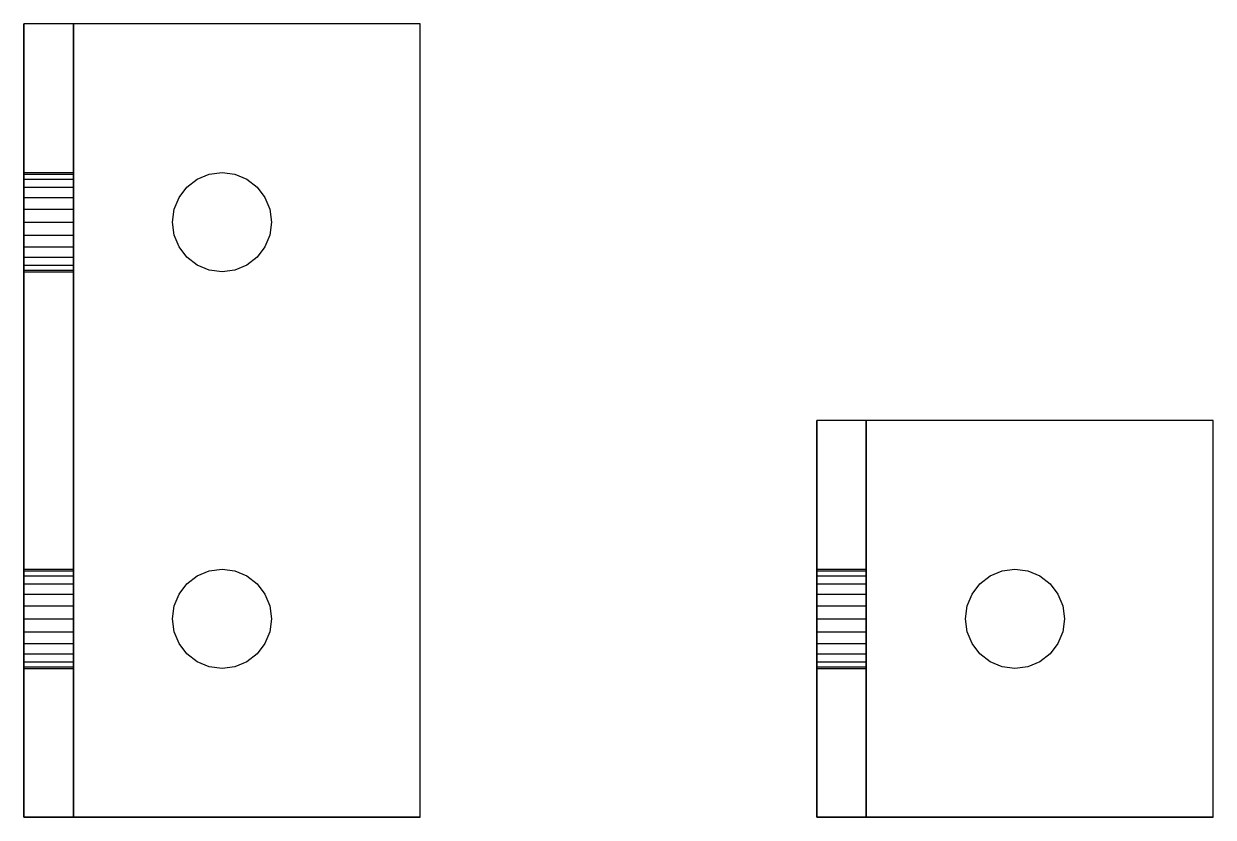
# Model space of a CAD drawing. Header units: metres. Extents: x 0 to 17, y 0 to 24.
# Drawn here: x 14 to 17, y 0 to 2 of the extents above; entities that cross this region are included whole.
import ezdxf

# ---------------------------------------------------------------- set-up
doc = ezdxf.new("R2010")
doc.units = ezdxf.units.M

msp = doc.modelspace()

# ---------------------------------------------------------------- linework, layer by layer
at = {"layer": 'MY3DLAYER'}
for p, q in [((14.125, 2, 1), (14, 2, 1)), ((14, 0, 1), (14, 2, 1)), ((15, 2), (14, 2)), ((14, 2, 1), (14, 2)), ((14, 2), (14, 0)), ((14.125, 2, 0.125), (14.125, 0, 0.125)), ((15, 2, 0.125), (14.125, 2, 0.125)), ((14.125, 2, 1), (14.125, 2, 0.125)), ((14.125, 0, 1), (14.125, 2, 1)), ((15, 0, 0.125), (15, 2, 0.125)), ((15, 2, 0.125), (15, 2)), ((15, 0), (15, 2)), ((14, 1.625, 0.5), (14, 1.6207, 0.4676)), ((14, 1.625, 0.5), (14.125, 1.625, 0.5)), ((14, 1.6207, 0.5324), (14, 1.625, 0.5)), ((14, 1.6083, 0.5625), (14, 1.6207, 0.5324)), ((14, 1.6207, 0.5324), (14.125, 1.6207, 0.5324)), ((14, 1.6207, 0.4676), (14, 1.6083, 0.4375)), ((14, 1.6207, 0.4676), (14.125, 1.6207, 0.4676)), ((14.125, 1.625, 0.5), (14.125, 1.6207, 0.4676)), ((14.125, 1.6207, 0.5324), (14.125, 1.625, 0.5)), ((14.125, 1.6083, 0.5625), (14.125, 1.6207, 0.5324)), ((14.125, 1.6207, 0.4676), (14.125, 1.6083, 0.4375)), ((14.4375, 1.6083, 0.125), (14.4676, 1.6207, 0.125)), ((14.4375, 1.6083), (14.4676, 1.6207)), ((14.4676, 1.6207, 0.125), (14.5, 1.625, 0.125)), ((14.4676, 1.6207), (14.5, 1.625)), ((14.4676, 1.6207), (14.4676, 1.6207, 0.125)), ((14.5, 1.625, 0.125), (14.5324, 1.6207, 0.125)), ((14.5, 1.625), (14.5324, 1.6207)), ((14.5, 1.625), (14.5, 1.625, 0.125)), ((14.5324, 1.6207, 0.125), (14.5625, 1.6083, 0.125)), ((14.5324, 1.6207), (14.5324, 1.6207, 0.125)), ((14.5324, 1.6207), (14.5625, 1.6083)), ((14, 1.6083, 0.5625), (14.125, 1.6083, 0.5625)), ((14, 1.6083, 0.4375), (14, 1.5884, 0.4116)), ((14, 1.6083, 0.4375), (14.125, 1.6083, 0.4375)), ((14, 1.5884, 0.5884), (14, 1.6083, 0.5625)), ((14.125, 1.6083, 0.4375), (14.125, 1.5884, 0.4116)), ((14.125, 1.5884, 0.5884), (14.125, 1.6083, 0.5625)), ((14.4116, 1.5884, 0.125), (14.4375, 1.6083, 0.125)), ((14.4116, 1.5884), (14.4375, 1.6083)), ((14.4375, 1.6083), (14.4375, 1.6083, 0.125)), ((14.5625, 1.6083, 0.125), (14.5884, 1.5884, 0.125)), ((14.5625, 1.6083), (14.5884, 1.5884)), ((14.5625, 1.6083), (14.5625, 1.6083, 0.125)), ((14, 1.5884, 0.4116), (14, 1.5625, 0.3917)), ((14, 1.5884, 0.4116), (14.125, 1.5884, 0.4116)), ((14, 1.5884, 0.5884), (14.125, 1.5884, 0.5884)), ((14, 1.5625, 0.6083), (14, 1.5884, 0.5884)), ((14, 1.5625, 0.3917), (14.125, 1.5625, 0.3917)), ((14, 1.5625, 0.3917), (14, 1.5324, 0.3793)), ((14, 1.5324, 0.6207), (14, 1.5625, 0.6083)), ((14, 1.5625, 0.6083), (14.125, 1.5625, 0.6083)), ((14.125, 1.5884, 0.4116), (14.125, 1.5625, 0.3917)), ((14.125, 1.5625, 0.6083), (14.125, 1.5884, 0.5884)), ((14.125, 1.5625, 0.3917), (14.125, 1.5324, 0.3793)), ((14.125, 1.5324, 0.6207), (14.125, 1.5625, 0.6083)), ((14.3793, 1.5324, 0.125), (14.3917, 1.5625, 0.125)), ((14.3793, 1.5324), (14.3917, 1.5625)), ((14.3917, 1.5625, 0.125), (14.4116, 1.5884, 0.125)), ((14.3917, 1.5625), (14.4116, 1.5884)), ((14.3917, 1.5625), (14.3917, 1.5625, 0.125)), ((14.4116, 1.5884), (14.4116, 1.5884, 0.125)), ((14.5884, 1.5884, 0.125), (14.6083, 1.5625, 0.125)), ((14.5884, 1.5884), (14.6083, 1.5625)), ((14.5884, 1.5884), (14.5884, 1.5884, 0.125)), ((14.6083, 1.5625, 0.125), (14.6207, 1.5324, 0.125)), ((14.6083, 1.5625), (14.6083, 1.5625, 0.125)), ((14.6083, 1.5625), (14.6207, 1.5324)), ((14, 1.5324, 0.3793), (14.125, 1.5324, 0.3793)), ((14, 1.5324, 0.3793), (14, 1.5, 0.375)), ((14, 1.5324, 0.6207), (14.125, 1.5324, 0.6207)), ((14, 1.5, 0.625), (14, 1.5324, 0.6207)), ((14.125, 1.5324, 0.3793), (14.125, 1.5, 0.375)), ((14.125, 1.5, 0.625), (14.125, 1.5324, 0.6207)), ((14.375, 1.5, 0.125), (14.3793, 1.5324, 0.125)), ((14.375, 1.5), (14.3793, 1.5324)), ((14.3793, 1.5324), (14.3793, 1.5324, 0.125)), ((14.6207, 1.5324, 0.125), (14.625, 1.5, 0.125)), ((14.6207, 1.5324), (14.6207, 1.5324, 0.125)), ((14.6207, 1.5324), (14.625, 1.5)), ((14, 1.5, 0.375), (14.125, 1.5, 0.375)), ((14, 1.5, 0.625), (14.125, 1.5, 0.625)), ((14, 1.5, 0.375), (14, 1.4676, 0.3793)), ((14, 1.4676, 0.6207), (14, 1.5, 0.625)), ((14.125, 1.5, 0.375), (14.125, 1.4676, 0.3793)), ((14.125, 1.4676, 0.6207), (14.125, 1.5, 0.625)), ((14.3793, 1.4676, 0.125), (14.375, 1.5, 0.125)), ((14.3793, 1.4676), (14.375, 1.5)), ((14.375, 1.5), (14.375, 1.5, 0.125)), ((14.625, 1.5, 0.125), (14.6207, 1.4676, 0.125)), ((14.625, 1.5), (14.6207, 1.4676)), ((14.625, 1.5), (14.625, 1.5, 0.125)), ((14, 1.4676, 0.3793), (14, 1.4375, 0.3917)), ((14, 1.4676, 0.3793), (14.125, 1.4676, 0.3793)), ((14, 1.4375, 0.6083), (14, 1.4676, 0.6207)), ((14, 1.4676, 0.6207), (14.125, 1.4676, 0.6207)), ((14.125, 1.4676, 0.3793), (14.125, 1.4375, 0.3917)), ((14.125, 1.4375, 0.6083), (14.125, 1.4676, 0.6207)), ((14.3917, 1.4375, 0.125), (14.3793, 1.4676, 0.125)), ((14.3917, 1.4375), (14.3793, 1.4676)), ((14.3793, 1.4676), (14.3793, 1.4676, 0.125)), ((14.6207, 1.4676, 0.125), (14.6083, 1.4375, 0.125)), ((14.6207, 1.4676), (14.6083, 1.4375)), ((14.6207, 1.4676), (14.6207, 1.4676, 0.125)), ((14, 1.4375, 0.3917), (14, 1.4116, 0.4116)), ((14, 1.4375, 0.3917), (14.125, 1.4375, 0.3917)), ((14, 1.4375, 0.6083), (14.125, 1.4375, 0.6083)), ((14, 1.4116, 0.5884), (14, 1.4375, 0.6083)), ((14, 1.4116, 0.4116), (14.125, 1.4116, 0.4116)), ((14, 1.4116, 0.4116), (14, 1.3917, 0.4375)), ((14, 1.3917, 0.5625), (14, 1.4116, 0.5884)), ((14, 1.4116, 0.5884), (14.125, 1.4116, 0.5884)), ((14.125, 1.4375, 0.3917), (14.125, 1.4116, 0.4116)), ((14.125, 1.4116, 0.5884), (14.125, 1.4375, 0.6083)), ((14.125, 1.4116, 0.4116), (14.125, 1.3917, 0.4375)), ((14.125, 1.3917, 0.5625), (14.125, 1.4116, 0.5884)), ((14.4116, 1.4116, 0.125), (14.3917, 1.4375, 0.125)), ((14.3917, 1.4375), (14.3917, 1.4375, 0.125)), ((14.4116, 1.4116), (14.3917, 1.4375)), ((14.4375, 1.3917, 0.125), (14.4116, 1.4116, 0.125)), ((14.4116, 1.4116), (14.4116, 1.4116, 0.125)), ((14.4375, 1.3917), (14.4116, 1.4116)), ((14.5884, 1.4116, 0.125), (14.5625, 1.3917, 0.125)), ((14.5884, 1.4116), (14.5625, 1.3917)), ((14.6083, 1.4375, 0.125), (14.5884, 1.4116, 0.125)), ((14.6083, 1.4375), (14.5884, 1.4116)), ((14.5884, 1.4116), (14.5884, 1.4116, 0.125)), ((14.6083, 1.4375), (14.6083, 1.4375, 0.125)), ((14, 1.3917, 0.4375), (14, 1.3793, 0.4676)), ((14, 1.3917, 0.4375), (14.125, 1.3917, 0.4375)), ((14, 1.3793, 0.5324), (14, 1.3917, 0.5625)), ((14, 1.3917, 0.5625), (14.125, 1.3917, 0.5625)), ((14.125, 1.3917, 0.4375), (14.125, 1.3793, 0.4676)), ((14.125, 1.3793, 0.5324), (14.125, 1.3917, 0.5625)), ((14.4676, 1.3793, 0.125), (14.4375, 1.3917, 0.125)), ((14.4375, 1.3917), (14.4375, 1.3917, 0.125)), ((14.4676, 1.3793), (14.4375, 1.3917)), ((14.5625, 1.3917, 0.125), (14.5324, 1.3793, 0.125)), ((14.5625, 1.3917), (14.5324, 1.3793)), ((14.5625, 1.3917), (14.5625, 1.3917, 0.125)), ((14, 1.3793, 0.4676), (14.125, 1.3793, 0.4676)), ((14, 1.3793, 0.4676), (14, 1.375, 0.5)), ((14, 1.3793, 0.5324), (14.125, 1.3793, 0.5324)), ((14, 1.375, 0.5), (14, 1.3793, 0.5324)), ((14, 1.375, 0.5), (14.125, 1.375, 0.5)), ((14.125, 1.375, 0.5), (14.125, 1.3793, 0.5324)), ((14.125, 1.3793, 0.4676), (14.125, 1.375, 0.5)), ((14.5, 1.375, 0.125), (14.4676, 1.3793, 0.125)), ((14.5, 1.375), (14.4676, 1.3793)), ((14.4676, 1.3793), (14.4676, 1.3793, 0.125)), ((14.5324, 1.3793, 0.125), (14.5, 1.375, 0.125)), ((14.5324, 1.3793), (14.5, 1.375)), ((14.5, 1.375), (14.5, 1.375, 0.125)), ((14.5324, 1.3793), (14.5324, 1.3793, 0.125)), ((16, 1), (16, 0)), ((16, 0, 1), (16, 1, 1)), ((16, 1, 1), (16, 1)), ((16.125, 1, 1), (16, 1, 1)), ((17, 1), (16, 1)), ((16.125, 0, 1), (16.125, 1, 1)), ((16.125, 1, 0.125), (16.125, 0, 0.125)), ((16.125, 1, 1), (16.125, 1, 0.125)), ((17, 1, 0.125), (16.125, 1, 0.125)), ((17, 0), (17, 1)), ((17, 0, 0.125), (17, 1, 0.125)), ((17, 1, 0.125), (17, 1)), ((14, 0.6207, 0.5324), (14, 0.625, 0.5)), ((14, 0.625, 0.5), (14, 0.6207, 0.4676)), ((14, 0.625, 0.5), (14.125, 0.625, 0.5)), ((14, 0.6083, 0.5625), (14, 0.6207, 0.5324)), ((14, 0.6207, 0.4676), (14.125, 0.6207, 0.4676)), ((14, 0.6207, 0.4676), (14, 0.6083, 0.4375)), ((14, 0.6207, 0.5324), (14.125, 0.6207, 0.5324)), ((14, 0.5884, 0.5884), (14, 0.6083, 0.5625)), ((14, 0.6083, 0.4375), (14.125, 0.6083, 0.4375)), ((14, 0.6083, 0.5625), (14.125, 0.6083, 0.5625)), ((14, 0.6083, 0.4375), (14, 0.5884, 0.4116)), ((14.125, 0.6207, 0.5324), (14.125, 0.625, 0.5)), ((14.125, 0.625, 0.5), (14.125, 0.6207, 0.4676)), ((14.125, 0.6083, 0.5625), (14.125, 0.6207, 0.5324)), ((14.125, 0.6207, 0.4676), (14.125, 0.6083, 0.4375)), ((14.125, 0.5884, 0.5884), (14.125, 0.6083, 0.5625)), ((14.125, 0.6083, 0.4375), (14.125, 0.5884, 0.4116)), ((14.4116, 0.5884, 0.125), (14.4375, 0.6083, 0.125)), ((14.4116, 0.5884), (14.4375, 0.6083)), ((14.4375, 0.6083, 0.125), (14.4676, 0.6207, 0.125)), ((14.4375, 0.6083), (14.4676, 0.6207)), ((14.4375, 0.6083), (14.4375, 0.6083, 0.125)), ((14.4676, 0.6207, 0.125), (14.5, 0.625, 0.125)), ((14.4676, 0.6207), (14.5, 0.625)), ((14.4676, 0.6207), (14.4676, 0.6207, 0.125)), ((14.5, 0.625, 0.125), (14.5324, 0.6207, 0.125)), ((14.5, 0.625), (14.5324, 0.6207)), ((14.5, 0.625), (14.5, 0.625, 0.125)), ((14.5324, 0.6207, 0.125), (14.5625, 0.6083, 0.125)), ((14.5324, 0.6207), (14.5625, 0.6083)), ((14.5324, 0.6207), (14.5324, 0.6207, 0.125)), ((14.5625, 0.6083, 0.125), (14.5884, 0.5884, 0.125)), ((14.5625, 0.6083), (14.5884, 0.5884)), ((14.5625, 0.6083), (14.5625, 0.6083, 0.125)), ((16, 0.625, 0.5), (16, 0.6207, 0.4676)), ((16, 0.6207, 0.5324), (16, 0.625, 0.5)), ((16, 0.625, 0.5), (16.125, 0.625, 0.5)), ((16, 0.6207, 0.4676), (16, 0.6083, 0.4375)), ((16, 0.6083, 0.5625), (16, 0.6207, 0.5324)), ((16, 0.6207, 0.5324), (16.125, 0.6207, 0.5324)), ((16, 0.6207, 0.4676), (16.125, 0.6207, 0.4676)), ((16, 0.6083, 0.4375), (16, 0.5884, 0.4116)), ((16, 0.5884, 0.5884), (16, 0.6083, 0.5625)), ((16, 0.6083, 0.5625), (16.125, 0.6083, 0.5625)), ((16, 0.6083, 0.4375), (16.125, 0.6083, 0.4375)), ((16.125, 0.6207, 0.5324), (16.125, 0.625, 0.5)), ((16.125, 0.625, 0.5), (16.125, 0.6207, 0.4676)), ((16.125, 0.6083, 0.5625), (16.125, 0.6207, 0.5324)), ((16.125, 0.6207, 0.4676), (16.125, 0.6083, 0.4375)), ((16.125, 0.5884, 0.5884), (16.125, 0.6083, 0.5625)), ((16.125, 0.6083, 0.4375), (16.125, 0.5884, 0.4116)), ((16.4116, 0.5884), (16.4375, 0.6083)), ((16.4116, 0.5884, 0.125), (16.4375, 0.6083, 0.125)), ((16.4375, 0.6083), (16.4676, 0.6207)), ((16.4375, 0.6083, 0.125), (16.4676, 0.6207, 0.125)), ((16.4375, 0.6083), (16.4375, 0.6083, 0.125)), ((16.4676, 0.6207), (16.5, 0.625)), ((16.4676, 0.6207, 0.125), (16.5, 0.625, 0.125)), ((16.4676, 0.6207), (16.4676, 0.6207, 0.125)), ((16.5, 0.625), (16.5324, 0.6207)), ((16.5, 0.625, 0.125), (16.5324, 0.6207, 0.125)), ((16.5, 0.625), (16.5, 0.625, 0.125)), ((16.5324, 0.6207), (16.5324, 0.6207, 0.125)), ((16.5324, 0.6207), (16.5625, 0.6083)), ((16.5324, 0.6207, 0.125), (16.5625, 0.6083, 0.125)), ((16.5625, 0.6083), (16.5625, 0.6083, 0.125)), ((16.5625, 0.6083), (16.5884, 0.5884)), ((16.5625, 0.6083, 0.125), (16.5884, 0.5884, 0.125)), ((14, 0.5884, 0.4116), (14.125, 0.5884, 0.4116)), ((14, 0.5884, 0.4116), (14, 0.5625, 0.3917)), ((14, 0.5884, 0.5884), (14.125, 0.5884, 0.5884)), ((14, 0.5625, 0.6083), (14, 0.5884, 0.5884)), ((14.125, 0.5625, 0.6083), (14.125, 0.5884, 0.5884)), ((14.125, 0.5884, 0.4116), (14.125, 0.5625, 0.3917)), ((14.3917, 0.5625, 0.125), (14.4116, 0.5884, 0.125)), ((14.3917, 0.5625), (14.4116, 0.5884)), ((14.4116, 0.5884), (14.4116, 0.5884, 0.125)), ((14.5884, 0.5884), (14.6083, 0.5625)), ((14.5884, 0.5884, 0.125), (14.6083, 0.5625, 0.125)), ((14.5884, 0.5884), (14.5884, 0.5884, 0.125)), ((16, 0.5625, 0.6083), (16, 0.5884, 0.5884)), ((16, 0.5884, 0.4116), (16, 0.5625, 0.3917)), ((16, 0.5884, 0.5884), (16.125, 0.5884, 0.5884)), ((16, 0.5884, 0.4116), (16.125, 0.5884, 0.4116)), ((16.125, 0.5625, 0.6083), (16.125, 0.5884, 0.5884)), ((16.125, 0.5884, 0.4116), (16.125, 0.5625, 0.3917)), ((16.3917, 0.5625), (16.4116, 0.5884)), ((16.3917, 0.5625, 0.125), (16.4116, 0.5884, 0.125)), ((16.4116, 0.5884), (16.4116, 0.5884, 0.125)), ((16.5884, 0.5884), (16.5884, 0.5884, 0.125)), ((16.5884, 0.5884), (16.6083, 0.5625)), ((16.5884, 0.5884, 0.125), (16.6083, 0.5625, 0.125)), ((14, 0.5625, 0.6083), (14.125, 0.5625, 0.6083)), ((14, 0.5324, 0.6207), (14, 0.5625, 0.6083)), ((14, 0.5625, 0.3917), (14.125, 0.5625, 0.3917)), ((14, 0.5625, 0.3917), (14, 0.5324, 0.3793)), ((14.125, 0.5324, 0.6207), (14.125, 0.5625, 0.6083)), ((14.125, 0.5625, 0.3917), (14.125, 0.5324, 0.3793)), ((14.3793, 0.5324, 0.125), (14.3917, 0.5625, 0.125)), ((14.3793, 0.5324), (14.3917, 0.5625)), ((14.3917, 0.5625), (14.3917, 0.5625, 0.125)), ((14.6083, 0.5625), (14.6083, 0.5625, 0.125)), ((14.6083, 0.5625, 0.125), (14.6207, 0.5324, 0.125)), ((14.6083, 0.5625), (14.6207, 0.5324)), ((16, 0.5324, 0.6207), (16, 0.5625, 0.6083)), ((16, 0.5625, 0.3917), (16, 0.5324, 0.3793)), ((16, 0.5625, 0.6083), (16.125, 0.5625, 0.6083)), ((16, 0.5625, 0.3917), (16.125, 0.5625, 0.3917)), ((16.125, 0.5324, 0.6207), (16.125, 0.5625, 0.6083)), ((16.125, 0.5625, 0.3917), (16.125, 0.5324, 0.3793)), ((16.3793, 0.5324), (16.3917, 0.5625)), ((16.3793, 0.5324, 0.125), (16.3917, 0.5625, 0.125)), ((16.3917, 0.5625), (16.3917, 0.5625, 0.125)), ((16.6083, 0.5625), (16.6083, 0.5625, 0.125)), ((16.6083, 0.5625), (16.6207, 0.5324)), ((16.6083, 0.5625, 0.125), (16.6207, 0.5324, 0.125)), ((14, 0.5, 0.625), (14, 0.5324, 0.6207)), ((14, 0.5324, 0.3793), (14.125, 0.5324, 0.3793)), ((14, 0.5324, 0.6207), (14.125, 0.5324, 0.6207)), ((14, 0.5324, 0.3793), (14, 0.5, 0.375)), ((14.125, 0.5, 0.625), (14.125, 0.5324, 0.6207)), ((14.125, 0.5324, 0.3793), (14.125, 0.5, 0.375)), ((14.375, 0.5, 0.125), (14.3793, 0.5324, 0.125)), ((14.375, 0.5), (14.3793, 0.5324)), ((14.3793, 0.5324), (14.3793, 0.5324, 0.125)), ((14.6207, 0.5324), (14.625, 0.5)), ((14.6207, 0.5324, 0.125), (14.625, 0.5, 0.125)), ((14.6207, 0.5324), (14.6207, 0.5324, 0.125)), ((16, 0.5324, 0.3793), (16, 0.5, 0.375)), ((16, 0.5, 0.625), (16, 0.5324, 0.6207)), ((16, 0.5324, 0.6207), (16.125, 0.5324, 0.6207)), ((16, 0.5324, 0.3793), (16.125, 0.5324, 0.3793)), ((16.125, 0.5, 0.625), (16.125, 0.5324, 0.6207)), ((16.125, 0.5324, 0.3793), (16.125, 0.5, 0.375)), ((16.375, 0.5), (16.3793, 0.5324)), ((16.375, 0.5, 0.125), (16.3793, 0.5324, 0.125)), ((16.3793, 0.5324), (16.3793, 0.5324, 0.125)), ((16.6207, 0.5324), (16.6207, 0.5324, 0.125)), ((16.6207, 0.5324), (16.625, 0.5)), ((16.6207, 0.5324, 0.125), (16.625, 0.5, 0.125)), ((14, 0.5, 0.625), (14.125, 0.5, 0.625)), ((14, 0.4676, 0.6207), (14, 0.5, 0.625)), ((14, 0.5, 0.375), (14.125, 0.5, 0.375)), ((14, 0.5, 0.375), (14, 0.4676, 0.3793)), ((14.125, 0.4676, 0.6207), (14.125, 0.5, 0.625)), ((14.125, 0.5, 0.375), (14.125, 0.4676, 0.3793)), ((14.3793, 0.4676), (14.375, 0.5)), ((14.375, 0.5), (14.375, 0.5, 0.125)), ((14.3793, 0.4676, 0.125), (14.375, 0.5, 0.125)), ((14.625, 0.5), (14.6207, 0.4676)), ((14.625, 0.5, 0.125), (14.6207, 0.4676, 0.125)), ((14.625, 0.5), (14.625, 0.5, 0.125)), ((16, 0.5, 0.375), (16, 0.4676, 0.3793)), ((16, 0.4676, 0.6207), (16, 0.5, 0.625)), ((16, 0.5, 0.625), (16.125, 0.5, 0.625)), ((16, 0.5, 0.375), (16.125, 0.5, 0.375)), ((16.125, 0.4676, 0.6207), (16.125, 0.5, 0.625)), ((16.125, 0.5, 0.375), (16.125, 0.4676, 0.3793)), ((16.3793, 0.4676), (16.375, 0.5)), ((16.375, 0.5), (16.375, 0.5, 0.125)), ((16.3793, 0.4676, 0.125), (16.375, 0.5, 0.125)), ((16.625, 0.5), (16.6207, 0.4676)), ((16.625, 0.5, 0.125), (16.6207, 0.4676, 0.125)), ((16.625, 0.5), (16.625, 0.5, 0.125)), ((14, 0.4676, 0.3793), (14, 0.4375, 0.3917)), ((14, 0.4676, 0.3793), (14.125, 0.4676, 0.3793)), ((14, 0.4375, 0.6083), (14, 0.4676, 0.6207)), ((14, 0.4676, 0.6207), (14.125, 0.4676, 0.6207)), ((14.125, 0.4375, 0.6083), (14.125, 0.4676, 0.6207)), ((14.125, 0.4676, 0.3793), (14.125, 0.4375, 0.3917)), ((14.3793, 0.4676), (14.3793, 0.4676, 0.125)), ((14.3917, 0.4375), (14.3793, 0.4676)), ((14.3917, 0.4375, 0.125), (14.3793, 0.4676, 0.125)), ((14.6207, 0.4676), (14.6083, 0.4375)), ((14.6207, 0.4676, 0.125), (14.6083, 0.4375, 0.125)), ((14.6207, 0.4676), (14.6207, 0.4676, 0.125)), ((16, 0.4676, 0.3793), (16, 0.4375, 0.3917)), ((16, 0.4375, 0.6083), (16, 0.4676, 0.6207)), ((16, 0.4676, 0.6207), (16.125, 0.4676, 0.6207)), ((16, 0.4676, 0.3793), (16.125, 0.4676, 0.3793)), ((16.125, 0.4375, 0.6083), (16.125, 0.4676, 0.6207)), ((16.125, 0.4676, 0.3793), (16.125, 0.4375, 0.3917)), ((16.3917, 0.4375), (16.3793, 0.4676)), ((16.3793, 0.4676), (16.3793, 0.4676, 0.125)), ((16.3917, 0.4375, 0.125), (16.3793, 0.4676, 0.125)), ((16.6207, 0.4676), (16.6083, 0.4375)), ((16.6207, 0.4676, 0.125), (16.6083, 0.4375, 0.125)), ((16.6207, 0.4676), (16.6207, 0.4676, 0.125)), ((14, 0.4375, 0.3917), (14, 0.4116, 0.4116)), ((14, 0.4375, 0.3917), (14.125, 0.4375, 0.3917)), ((14, 0.4116, 0.5884), (14, 0.4375, 0.6083)), ((14, 0.4375, 0.6083), (14.125, 0.4375, 0.6083)), ((14.125, 0.4375, 0.3917), (14.125, 0.4116, 0.4116)), ((14.125, 0.4116, 0.5884), (14.125, 0.4375, 0.6083)), ((14.3917, 0.4375), (14.3917, 0.4375, 0.125)), ((14.4116, 0.4116), (14.3917, 0.4375)), ((14.4116, 0.4116, 0.125), (14.3917, 0.4375, 0.125)), ((14.6083, 0.4375, 0.125), (14.5884, 0.4116, 0.125)), ((14.6083, 0.4375), (14.5884, 0.4116)), ((14.6083, 0.4375), (14.6083, 0.4375, 0.125)), ((16, 0.4375, 0.3917), (16, 0.4116, 0.4116)), ((16, 0.4116, 0.5884), (16, 0.4375, 0.6083)), ((16, 0.4375, 0.6083), (16.125, 0.4375, 0.6083)), ((16, 0.4375, 0.3917), (16.125, 0.4375, 0.3917)), ((16.125, 0.4116, 0.5884), (16.125, 0.4375, 0.6083)), ((16.125, 0.4375, 0.3917), (16.125, 0.4116, 0.4116)), ((16.4116, 0.4116), (16.3917, 0.4375)), ((16.3917, 0.4375), (16.3917, 0.4375, 0.125)), ((16.4116, 0.4116, 0.125), (16.3917, 0.4375, 0.125)), ((16.6083, 0.4375), (16.5884, 0.4116)), ((16.6083, 0.4375, 0.125), (16.5884, 0.4116, 0.125)), ((16.6083, 0.4375), (16.6083, 0.4375, 0.125)), ((14, 0.4116, 0.4116), (14.125, 0.4116, 0.4116)), ((14, 0.3917, 0.5625), (14, 0.4116, 0.5884)), ((14, 0.4116, 0.5884), (14.125, 0.4116, 0.5884)), ((14, 0.4116, 0.4116), (14, 0.3917, 0.4375)), ((14, 0.3793, 0.5324), (14, 0.3917, 0.5625)), ((14, 0.3917, 0.4375), (14.125, 0.3917, 0.4375)), ((14, 0.3917, 0.4375), (14, 0.3793, 0.4676)), ((14, 0.3917, 0.5625), (14.125, 0.3917, 0.5625)), ((14.125, 0.3917, 0.5625), (14.125, 0.4116, 0.5884)), ((14.125, 0.4116, 0.4116), (14.125, 0.3917, 0.4375)), ((14.125, 0.3793, 0.5324), (14.125, 0.3917, 0.5625)), ((14.125, 0.3917, 0.4375), (14.125, 0.3793, 0.4676)), ((14.4116, 0.4116), (14.4116, 0.4116, 0.125)), ((14.4375, 0.3917), (14.4116, 0.4116)), ((14.4375, 0.3917, 0.125), (14.4116, 0.4116, 0.125)), ((14.4375, 0.3917), (14.4375, 0.3917, 0.125)), ((14.4676, 0.3793, 0.125), (14.4375, 0.3917, 0.125)), ((14.4676, 0.3793), (14.4375, 0.3917)), ((14.5625, 0.3917, 0.125), (14.5324, 0.3793, 0.125)), ((14.5625, 0.3917), (14.5324, 0.3793)), ((14.5884, 0.4116, 0.125), (14.5625, 0.3917, 0.125)), ((14.5884, 0.4116), (14.5625, 0.3917)), ((14.5625, 0.3917), (14.5625, 0.3917, 0.125)), ((14.5884, 0.4116), (14.5884, 0.4116, 0.125)), ((16, 0.4116, 0.4116), (16, 0.3917, 0.4375)), ((16, 0.3917, 0.5625), (16, 0.4116, 0.5884)), ((16, 0.4116, 0.5884), (16.125, 0.4116, 0.5884)), ((16, 0.4116, 0.4116), (16.125, 0.4116, 0.4116)), ((16, 0.3917, 0.4375), (16, 0.3793, 0.4676)), ((16, 0.3793, 0.5324), (16, 0.3917, 0.5625)), ((16, 0.3917, 0.5625), (16.125, 0.3917, 0.5625)), ((16, 0.3917, 0.4375), (16.125, 0.3917, 0.4375)), ((16.125, 0.3917, 0.5625), (16.125, 0.4116, 0.5884)), ((16.125, 0.4116, 0.4116), (16.125, 0.3917, 0.4375)), ((16.125, 0.3793, 0.5324), (16.125, 0.3917, 0.5625)), ((16.125, 0.3917, 0.4375), (16.125, 0.3793, 0.4676)), ((16.4375, 0.3917), (16.4116, 0.4116)), ((16.4116, 0.4116), (16.4116, 0.4116, 0.125)), ((16.4375, 0.3917, 0.125), (16.4116, 0.4116, 0.125)), ((16.4676, 0.3793), (16.4375, 0.3917)), ((16.4375, 0.3917), (16.4375, 0.3917, 0.125)), ((16.4676, 0.3793, 0.125), (16.4375, 0.3917, 0.125)), ((16.5625, 0.3917), (16.5324, 0.3793)), ((16.5625, 0.3917, 0.125), (16.5324, 0.3793, 0.125)), ((16.5884, 0.4116), (16.5625, 0.3917)), ((16.5884, 0.4116, 0.125), (16.5625, 0.3917, 0.125)), ((16.5625, 0.3917), (16.5625, 0.3917, 0.125)), ((16.5884, 0.4116), (16.5884, 0.4116, 0.125)), ((14, 0.3793, 0.4676), (14, 0.375, 0.5)), ((14, 0.3793, 0.4676), (14.125, 0.3793, 0.4676)), ((14, 0.3793, 0.5324), (14.125, 0.3793, 0.5324)), ((14, 0.375, 0.5), (14, 0.3793, 0.5324)), ((14, 0.375, 0.5), (14.125, 0.375, 0.5)), ((14.125, 0.3793, 0.4676), (14.125, 0.375, 0.5)), ((14.125, 0.375, 0.5), (14.125, 0.3793, 0.5324)), ((14.5, 0.375, 0.125), (14.4676, 0.3793, 0.125)), ((14.5, 0.375), (14.4676, 0.3793)), ((14.4676, 0.3793), (14.4676, 0.3793, 0.125)), ((14.5324, 0.3793, 0.125), (14.5, 0.375, 0.125)), ((14.5324, 0.3793), (14.5, 0.375)), ((14.5, 0.375), (14.5, 0.375, 0.125)), ((14.5324, 0.3793), (14.5324, 0.3793, 0.125)), ((16, 0.375, 0.5), (16, 0.3793, 0.5324)), ((16, 0.3793, 0.4676), (16, 0.375, 0.5)), ((16, 0.3793, 0.5324), (16.125, 0.3793, 0.5324)), ((16, 0.3793, 0.4676), (16.125, 0.3793, 0.4676)), ((16, 0.375, 0.5), (16.125, 0.375, 0.5)), ((16.125, 0.375, 0.5), (16.125, 0.3793, 0.5324)), ((16.125, 0.3793, 0.4676), (16.125, 0.375, 0.5)), ((16.5, 0.375), (16.4676, 0.3793)), ((16.4676, 0.3793), (16.4676, 0.3793, 0.125)), ((16.5, 0.375, 0.125), (16.4676, 0.3793, 0.125)), ((16.5324, 0.3793), (16.5, 0.375)), ((16.5324, 0.3793, 0.125), (16.5, 0.375, 0.125)), ((16.5, 0.375), (16.5, 0.375, 0.125)), ((16.5324, 0.3793), (16.5324, 0.3793, 0.125)), ((14, 0), (15, 0)), ((14.125, 0, 1), (14, 0, 1)), ((14, 0), (14, 0, 1)), ((15, 0, 0.125), (14.125, 0, 0.125)), ((14.125, 0, 0.125), (14.125, 0, 1)), ((15, 0), (15, 0, 0.125)), ((16, 0), (16, 0, 1)), ((16.125, 0, 1), (16, 0, 1)), ((16, 0), (17, 0)), ((16.125, 0, 0.125), (16.125, 0, 1)), ((17, 0, 0.125), (16.125, 0, 0.125)), ((17, 0), (17, 0, 0.125))]:
    msp.add_line(p, q, dxfattribs=at)

doc.saveas('drawing.dxf')
